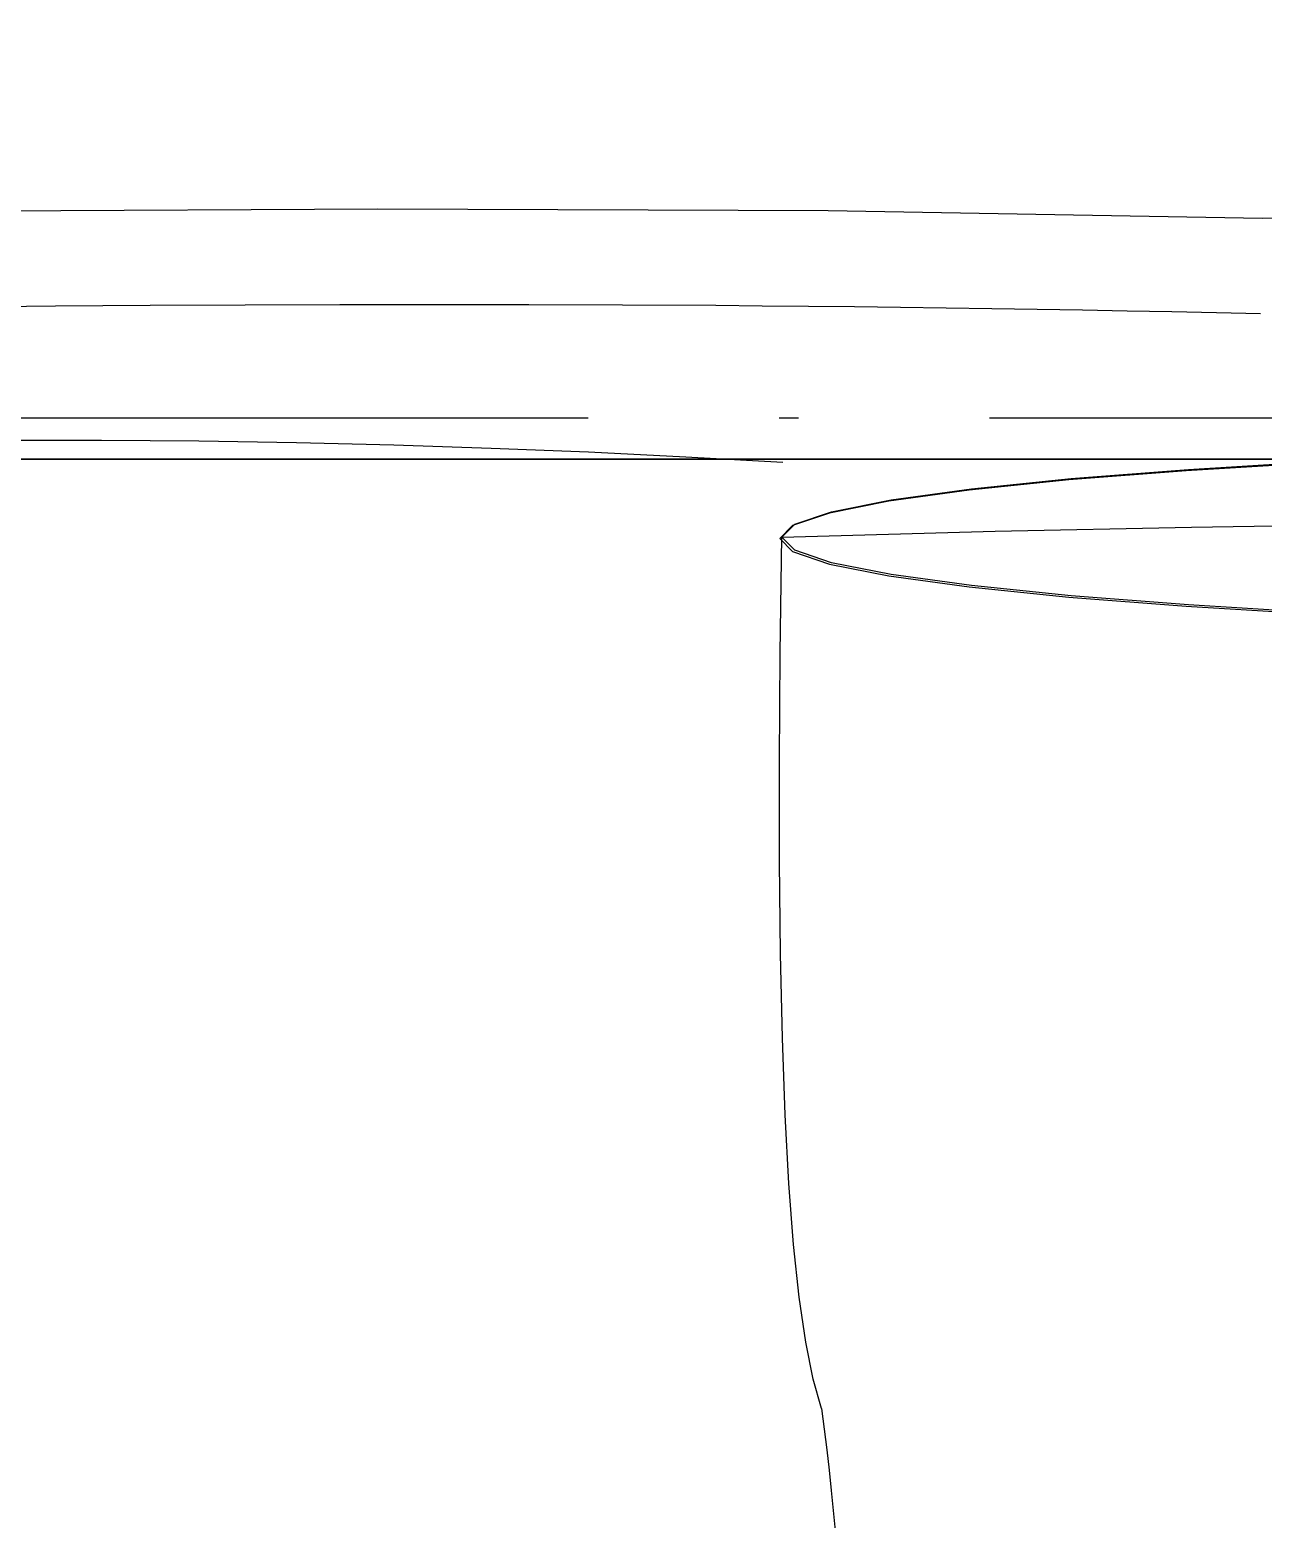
# Model space of a CAD drawing. Extents: x 11992 to 29481, y -6727 to 6811.
# Drawn here: x 21364.1 to 21493.1, y 1711.2 to 1866.9 of the extents above; entities that cross this region are included whole.
import ezdxf

# ---------------------------------------------------------------- set-up
doc = ezdxf.new("R2010")
doc.units = 0
doc.header["$MEASUREMENT"] = 0
doc.linetypes.add('DOTE', pattern=[2.42, 2, -0.2, 0.02, -0.2])
doc.layers.get('0').update_dxf_attribs({"color": 8, "linetype": 'CONTINUOUS'})
doc.layers.add('zoylight 4标注', color=9, linetype='CONTINUOUS')
doc.layers.add('zoylight 5回路', color=4, linetype='CONTINUOUS')

msp = doc.modelspace()

# ---------------------------------------------------------------- linework, layer by layer
for p, q in [((21400.54, 1848.18, -1832.79), (21352.69, 1847.92, -1860.41)), ((21447.62, 1847.99, -1805.61), (21400.54, 1848.18, -1832.79)), ((21493.04, 1847.21, -1779.39), (21447.62, 1847.99, -1805.61)), ((21534.28, 1848.08, -1755.58), (21493.04, 1847.21, -1779.39)), ((21376.74, 1838.09, -1846.53), (21366.82, 1838.02, -1852.26)), ((21386.67, 1838.14, -1840.8), (21376.74, 1838.09, -1846.53)), ((21396.57, 1838.17, -1835.08), (21386.67, 1838.14, -1840.8)), ((21406.46, 1838.18, -1829.38), (21396.57, 1838.17, -1835.08)), ((21416.31, 1838.17, -1823.69), (21406.46, 1838.18, -1829.38)), ((21426.12, 1838.14, -1818.02), (21416.31, 1838.17, -1823.69)), ((21435.87, 1838.09, -1812.39), (21426.12, 1838.14, -1818.02)), ((21440.73, 1838.05, -1809.59), (21435.87, 1838.09, -1812.39)), ((21445.57, 1838.01, -1806.79), (21440.73, 1838.05, -1809.59)), ((21366.82, 1838.02, -1852.26), (21356.89, 1837.93, -1857.99)), ((21450.4, 1837.96, -1804.01), (21445.57, 1838.01, -1806.79)), ((21455.2, 1837.9, -1801.23), (21450.4, 1837.96, -1804.01)), ((21459.99, 1837.84, -1798.47), (21455.2, 1837.9, -1801.23)), ((21464.75, 1837.77, -1795.72), (21459.99, 1837.84, -1798.47)), ((21469.5, 1837.7, -1792.98), (21464.75, 1837.77, -1795.72)), ((21474.22, 1837.62, -1790.25), (21469.5, 1837.7, -1792.98)), ((21478.92, 1837.53, -1787.54), (21474.22, 1837.62, -1790.25)), ((21483.59, 1837.43, -1784.84), (21478.92, 1837.53, -1787.54)), ((21488.23, 1837.33, -1782.16), (21483.59, 1837.43, -1784.84)), ((21492.85, 1837.22, -1779.5), (21488.23, 1837.33, -1782.16)), ((21361.45, 1824.03, -2368.6), (21371.64, 1824.04, -2368.6)), ((21361.45, 1824.03, -1988.6), (21371.64, 1824.04, -1988.6)), ((21371.64, 1824.04, -2368.6), (21381.83, 1823.96, -2368.6)), ((21371.64, 1824.04, -1988.6), (21381.83, 1823.96, -1988.6)), ((21381.83, 1823.96, -2368.6), (21392.02, 1823.79, -2368.6)), ((21381.83, 1823.96, -1988.6), (21392.02, 1823.79, -1988.6)), ((21392.02, 1823.79, -2368.6), (21402.2, 1823.54, -2368.6)), ((21392.02, 1823.79, -1988.6), (21402.2, 1823.54, -1988.6)), ((21402.2, 1823.54, -2368.6), (21412.38, 1823.2, -2368.6)), ((21402.2, 1823.54, -1988.6), (21412.38, 1823.2, -1988.6)), ((21412.38, 1823.2, -2368.6), (21422.56, 1822.79, -2368.6)), ((21412.38, 1823.2, -1988.6), (21422.56, 1822.79, -1988.6)), ((21422.56, 1822.79, -2368.6), (21432.73, 1822.29, -2368.6)), ((21422.56, 1822.79, -1988.6), (21432.73, 1822.29, -1988.6)), ((21581.07, 1822.02, -2118.6), (20856.06, 1822.02, -2118.6)), ((20856.06, 1822.02, -2368.6), (21885.96, 1822.02, -2368.6)), ((20861.1, 1822.02, -2368.6), (21881.09, 1822.02, -2368.6)), ((20861.11, 1822.02, -1988.6), (21881.09, 1822.02, -1988.6)), ((21386.19, 1822.02, -2076.18), (21344.74, 1822.02, -2076.08)), ((21370.53, 1822.02, -2032.97), (21344.94, 1822.02, -2032.12)), ((21397.25, 1822.02, -2078.69), (21354.99, 1822.02, -2078.61)), ((21371.57, 1822.02, -2118.67), (21359.03, 1822.02, -2118.47)), ((21400.2, 1822.02, -2034.1), (21370.53, 1822.02, -2032.97)), ((21383.16, 1822.02, -2118.87), (21371.57, 1822.02, -2118.67)), ((21393.95, 1822.02, -2118.99), (21383.16, 1822.02, -2118.87)), ((21434.41, 1822.02, -2076.24), (21386.19, 1822.02, -2076.18)), ((21404.11, 1822.02, -2118.98), (21393.95, 1822.02, -2118.99)), ((21446.28, 1822.02, -2078.71), (21397.25, 1822.02, -2078.69)), ((21434.41, 1822.02, -2035.53), (21400.2, 1822.02, -2034.1)), ((21413.78, 1822.02, -2118.8), (21404.11, 1822.02, -2118.98)), ((21404.55, 1822.02, -1873.61), (21405.79, 1822.02, -1891.92)), ((21404.55, 1822.02, -1873.61), (21405.79, 1822.02, -1855.29)), ((21405.79, 1822.02, -1891.92), (21409.38, 1822.02, -1909.49)), ((21409.38, 1822.02, -1837.72), (21405.79, 1822.02, -1855.29)), ((21409.38, 1822.02, -1909.49), (21415.17, 1822.02, -1926.14)), ((21415.17, 1822.02, -1821.07), (21409.38, 1822.02, -1837.72)), ((21423.12, 1822.02, -2118.38), (21413.78, 1822.02, -2118.8)), ((21415.17, 1822.02, -1926.14), (21422.99, 1822.02, -1941.73)), ((21422.99, 1822.02, -1805.48), (21415.17, 1822.02, -1821.07)), ((21422.99, 1822.02, -1941.73), (21432.69, 1822.02, -1956.09)), ((21432.69, 1822.02, -1791.12), (21422.99, 1822.02, -1805.48)), ((21432.3, 1822.02, -2117.66), (21423.12, 1822.02, -2118.38)), ((21432.3, 1822.02, -2117.66), (21438.33, 1822.02, -2117.39)), ((21432.69, 1822.02, -1956.09), (21444.1, 1822.02, -1969.06)), ((21444.1, 1822.02, -1778.15), (21432.69, 1822.02, -1791.12)), ((21432.73, 1822.29, -2368.6), (21442.9, 1821.72, -2368.6)), ((21432.73, 1822.29, -1988.6), (21442.9, 1821.72, -1988.6)), ((21434.41, 1822.02, -2035.53), (21436.98, 1822.02, -2035.52)), ((21434.41, 1822.02, -2076.24), (21442.89, 1822.02, -2076.27)), ((21436.98, 1822.02, -2035.52), (21439.92, 1822.02, -2035.5)), ((21438.33, 1822.02, -2117.39), (21444.36, 1822.02, -2117.11)), ((21439.92, 1822.02, -2035.5), (21443.58, 1822.02, -2035.49)), ((21442.89, 1822.02, -2076.27), (21451.47, 1822.02, -2076.48)), ((21443.58, 1822.02, -2035.49), (21448.33, 1822.02, -2035.52)), ((21444.1, 1822.02, -1969.06), (21457.07, 1822.02, -1980.47)), ((21457.07, 1822.02, -1766.74), (21444.1, 1822.02, -1778.15)), ((21444.36, 1822.02, -2117.11), (21450.39, 1822.02, -2116.82)), ((21446.28, 1822.02, -2078.71), (21451.86, 1822.02, -2078.76)), ((21448.33, 1822.02, -2035.52), (21454.53, 1822.02, -2035.64)), ((21450.39, 1822.02, -2116.82), (21456.43, 1822.02, -2116.52)), ((21451.47, 1822.02, -2076.48), (21460.13, 1822.02, -2076.84)), ((21451.86, 1822.02, -2078.76), (21457.98, 1822.02, -2078.98)), ((21454.53, 1822.02, -2035.64), (21462.55, 1822.02, -2035.86)), ((21456.43, 1822.02, -2116.52), (21462.47, 1822.02, -2116.21)), ((21457.07, 1822.02, -1980.47), (21471.43, 1822.02, -1990.17)), ((21471.43, 1822.02, -1757.04), (21457.07, 1822.02, -1766.74)), ((21457.98, 1822.02, -2078.98), (21464.6, 1822.02, -2079.33)), ((21460.13, 1822.02, -2076.84), (21468.89, 1822.02, -2077.29)), ((21462.47, 1822.02, -2116.21), (21468.51, 1822.02, -2115.9)), ((21462.55, 1822.02, -2035.86), (21472.75, 1822.02, -2036.22)), ((21464.6, 1822.02, -2079.33), (21471.68, 1822.02, -2079.78)), ((21468.51, 1822.02, -2115.9), (21474.55, 1822.02, -2115.59)), ((21468.89, 1822.02, -2077.29), (21477.72, 1822.02, -2077.8)), ((21471.43, 1822.02, -1990.17), (21487.01, 1822.02, -1997.99)), ((21487.01, 1822.02, -1749.22), (21471.43, 1822.02, -1757.04)), ((21471.68, 1822.02, -2079.78), (21479.18, 1822.02, -2080.28)), ((21472.75, 1822.02, -2036.22), (21485.5, 1822.02, -2036.74)), ((21473.05, 1820, -2368.6), (21485.31, 1820.96, -2368.6)), ((21473.05, 1820, -1988.6), (21485.31, 1820.96, -1988.6)), ((21474.55, 1822.02, -2115.59), (21480.59, 1822.02, -2115.27)), ((21477.72, 1822.02, -2077.8), (21486.65, 1822.02, -2078.35)), ((21479.18, 1822.02, -2080.28), (21487.06, 1822.02, -2080.81)), ((21480.59, 1822.02, -2115.27), (21486.63, 1822.02, -2114.95)), ((21499.02, 1821.67, -2368.6), (21485.08, 1820.82, -2368.6)), ((21499.02, 1821.67, -1988.6), (21485.08, 1820.82, -1988.6)), ((21485.31, 1820.96, -2368.6), (21499.25, 1821.81, -2368.6)), ((21485.31, 1820.96, -1988.6), (21499.25, 1821.81, -1988.6)), ((21485.5, 1822.02, -2036.74), (21501.15, 1822.02, -2037.46)), ((21486.63, 1822.02, -2114.95), (21492.66, 1822.02, -2114.62)), ((21486.65, 1822.02, -2078.35), (21495.66, 1822.02, -2078.87)), ((21487.01, 1822.02, -1997.99), (21503.67, 1822.02, -2003.78)), ((21503.67, 1822.02, -1743.43), (21487.01, 1822.02, -1749.22)), ((21487.06, 1822.02, -2080.81), (21495.27, 1822.02, -2081.32)), ((21492.66, 1822.02, -2114.62), (21498.69, 1822.02, -2114.3)), ((21472.81, 1819.86, -2368.6), (21462.39, 1818.79, -2368.6)), ((21472.81, 1819.86, -1988.6), (21462.39, 1818.79, -1988.6)), ((21462.62, 1818.93, -2368.6), (21473.05, 1820, -2368.6)), ((21462.62, 1818.93, -1988.6), (21473.05, 1820, -1988.6)), ((21485.08, 1820.82, -2368.6), (21472.81, 1819.86, -2368.6)), ((21485.08, 1820.82, -1988.6), (21472.81, 1819.86, -1988.6)), ((21462.39, 1818.79, -2368.6), (21453.98, 1817.63, -2368.6)), ((21462.39, 1818.79, -1988.6), (21453.98, 1817.63, -1988.6)), ((21454.21, 1817.78, -2368.6), (21462.62, 1818.93, -2368.6)), ((21454.21, 1817.78, -1988.6), (21462.62, 1818.93, -1988.6)), ((21447.76, 1816.4, -2368.6), (21443.9, 1815.09, -2368.6)), ((21447.76, 1816.4, -1988.6), (21443.9, 1815.09, -1988.6)), ((21444.13, 1815.23, -2368.6), (21447.99, 1816.54, -2368.6)), ((21444.13, 1815.23, -1988.6), (21447.99, 1816.54, -1988.6)), ((21453.98, 1817.63, -2368.6), (21447.76, 1816.4, -2368.6)), ((21453.98, 1817.63, -1988.6), (21447.76, 1816.4, -1988.6)), ((21447.99, 1816.54, -2368.6), (21454.21, 1817.78, -2368.6)), ((21447.99, 1816.54, -1988.6), (21454.21, 1817.78, -1988.6)), ((21443.9, 1815.09, -2368.6), (21442.57, 1813.73, -2368.6)), ((21443.9, 1815.09, -1988.6), (21442.57, 1813.73, -1988.6)), ((21442.8, 1813.87, -2368.6), (21444.13, 1815.23, -2368.6)), ((21442.8, 1813.87, -1988.6), (21444.13, 1815.23, -1988.6)), ((21465.11, 1814.5, -2368.6), (21485.63, 1814.94, -2368.6)), ((21465.11, 1814.5, -1988.6), (21485.63, 1814.94, -1988.6)), ((21485.63, 1814.94, -2368.6), (21504.51, 1815.21, -2368.6)), ((21485.63, 1814.94, -1988.6), (21504.51, 1815.21, -1988.6)), ((21442.57, 1813.73, -2368.6), (21443.9, 1812.37, -2368.6)), ((21442.57, 1813.73, -1988.6), (21443.9, 1812.37, -1988.6)), ((21442.62, 1801.76, -2368.6), (21442.8, 1813.9, -2368.6)), ((21442.62, 1801.76, -1988.6), (21442.8, 1813.9, -1988.6)), ((21442.8, 1813.87, -2368.6), (21465.11, 1814.5, -2368.6)), ((21442.8, 1813.87, -1988.6), (21465.11, 1814.5, -1988.6)), ((21444.13, 1812.51, -2368.6), (21442.8, 1813.87, -2368.6)), ((21444.13, 1812.51, -1988.6), (21442.8, 1813.87, -1988.6)), ((21443.9, 1812.37, -2368.6), (21447.76, 1811.07, -2368.6)), ((21443.9, 1812.37, -1988.6), (21447.76, 1811.07, -1988.6)), ((21447.99, 1811.21, -2368.6), (21444.13, 1812.51, -2368.6)), ((21447.99, 1811.21, -1988.6), (21444.13, 1812.51, -1988.6)), ((21447.76, 1811.07, -2368.6), (21453.98, 1809.83, -2368.6)), ((21447.76, 1811.07, -1988.6), (21453.98, 1809.83, -1988.6)), ((21454.21, 1809.97, -2368.6), (21447.99, 1811.21, -2368.6)), ((21454.21, 1809.97, -1988.6), (21447.99, 1811.21, -1988.6)), ((21453.98, 1809.83, -2368.6), (21462.39, 1808.68, -2368.6)), ((21453.98, 1809.83, -1988.6), (21462.39, 1808.68, -1988.6)), ((21462.62, 1808.82, -2368.6), (21454.21, 1809.97, -2368.6)), ((21462.62, 1808.82, -1988.6), (21454.21, 1809.97, -1988.6)), ((21462.39, 1808.68, -2368.6), (21472.81, 1807.61, -2368.6)), ((21462.39, 1808.68, -1988.6), (21472.81, 1807.61, -1988.6)), ((21473.05, 1807.75, -2368.6), (21462.62, 1808.82, -2368.6)), ((21473.05, 1807.75, -1988.6), (21462.62, 1808.82, -1988.6)), ((21472.81, 1807.61, -2368.6), (21485.08, 1806.65, -2368.6)), ((21472.81, 1807.61, -1988.6), (21485.08, 1806.65, -1988.6)), ((21485.31, 1806.79, -2368.6), (21473.05, 1807.75, -2368.6)), ((21485.31, 1806.79, -1988.6), (21473.05, 1807.75, -1988.6)), ((21485.08, 1806.65, -2368.6), (21499.02, 1805.8, -2368.6)), ((21485.08, 1806.65, -1988.6), (21499.02, 1805.8, -1988.6)), ((21499.25, 1805.94, -2368.6), (21485.31, 1806.79, -2368.6)), ((21499.25, 1805.94, -1988.6), (21485.31, 1806.79, -1988.6)), ((21442.53, 1790.45, -2368.6), (21442.62, 1801.76, -2368.6)), ((21442.53, 1790.45, -1988.6), (21442.62, 1801.76, -1988.6)), ((21442.54, 1779.96, -2368.6), (21442.53, 1790.45, -2368.6)), ((21442.54, 1779.96, -1988.6), (21442.53, 1790.45, -1988.6)), ((21442.64, 1770.3, -2368.6), (21442.54, 1779.96, -2368.6)), ((21442.64, 1770.3, -1988.6), (21442.54, 1779.96, -1988.6)), ((21442.84, 1761.47, -2368.6), (21442.64, 1770.3, -2368.6)), ((21442.84, 1761.47, -1988.6), (21442.64, 1770.3, -1988.6)), ((21443.14, 1753.46, -2368.6), (21442.84, 1761.47, -2368.6)), ((21443.14, 1753.46, -1988.6), (21442.84, 1761.47, -1988.6)), ((21443.53, 1746.28, -2368.6), (21443.14, 1753.46, -2368.6)), ((21443.53, 1746.28, -1988.6), (21443.14, 1753.46, -1988.6)), ((21444.02, 1739.92, -2368.6), (21443.53, 1746.28, -2368.6)), ((21444.02, 1739.92, -1988.6), (21443.53, 1746.28, -1988.6)), ((21444.61, 1734.39, -2368.6), (21444.02, 1739.92, -2368.6)), ((21444.61, 1734.39, -1988.6), (21444.02, 1739.92, -1988.6)), ((21445.29, 1729.69, -2368.6), (21444.61, 1734.39, -2368.6)), ((21445.29, 1729.69, -1988.6), (21444.61, 1734.39, -1988.6)), ((21446.07, 1725.81, -2368.6), (21445.29, 1729.69, -2368.6)), ((21446.07, 1725.81, -1988.6), (21445.29, 1729.69, -1988.6)), ((21446.95, 1722.77, -2368.6), (21446.07, 1725.81, -2368.6)), ((21446.95, 1722.77, -1988.6), (21446.07, 1725.81, -1988.6)), ((21446.95, 1722.77, -2368.6), (21447.23, 1720.59, -2368.6)), ((21446.95, 1722.77, -1988.6), (21447.23, 1720.59, -1988.6)), ((21447.23, 1720.59, -2368.6), (21447.49, 1718.44, -2368.6)), ((21447.23, 1720.59, -1988.6), (21447.49, 1718.44, -1988.6)), ((21447.49, 1718.44, -2368.6), (21447.74, 1716.31, -2368.6)), ((21447.49, 1718.44, -1988.6), (21447.74, 1716.31, -1988.6)), ((21447.74, 1716.31, -2368.6), (21447.96, 1714.19, -2368.6)), ((21447.74, 1716.31, -1988.6), (21447.96, 1714.19, -1988.6)), ((21447.96, 1714.19, -2368.6), (21448.17, 1712.09, -2368.6)), ((21447.96, 1714.19, -1988.6), (21448.17, 1712.09, -1988.6)), ((21448.17, 1712.09, -2368.6), (21448.37, 1710.01, -2368.6)), ((21448.17, 1712.09, -1988.6), (21448.37, 1710.01, -1988.6))]:
    msp.add_line(p, q)
at = {"layer": 'zoylight 4标注', "color": 9, "linetype": 'DOTE', "ltscale": 100}
msp.add_line((19286.52, 1826.36), (25252.9, 1826.36), dxfattribs=at)
at = {"layer": 'zoylight 5回路', "linetype": 'Continuous'}
msp.add_arc((11618.07, 7478.67), 10612.47, 327.845702, 348.943947, dxfattribs=at)

doc.saveas('drawing.dxf')
